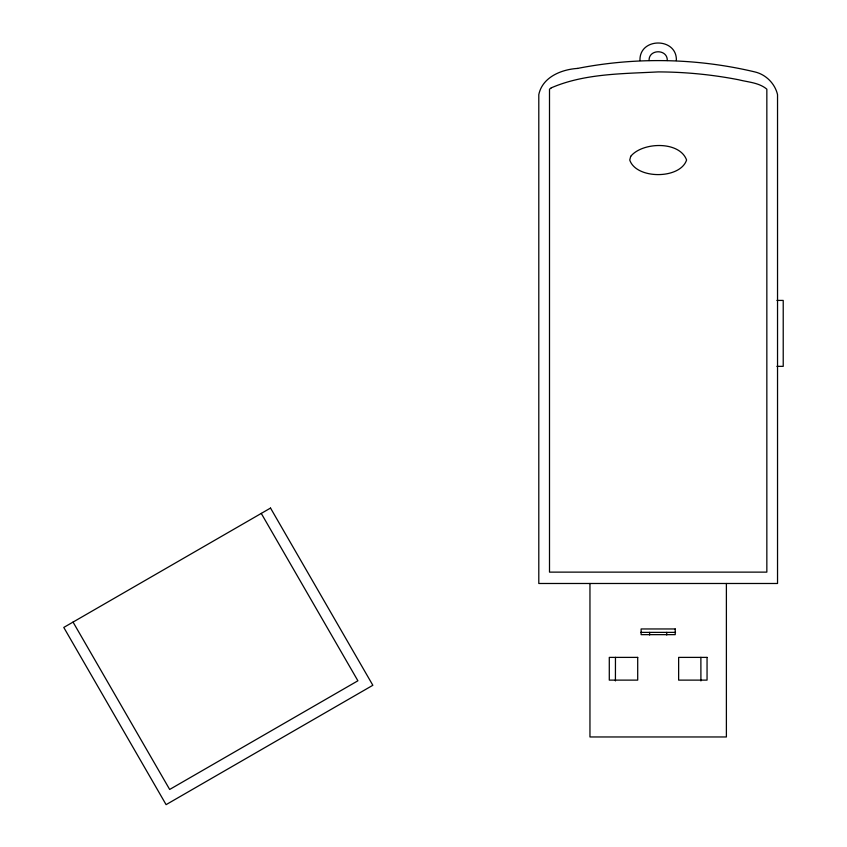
<?xml version="1.0" encoding="UTF-8"?>
<svg xmlns="http://www.w3.org/2000/svg" width="847" height="847" viewBox="0 0 847 847"><rect width="100%" height="100%" fill="white"/><g stroke="black" fill="none" stroke-linecap="round" stroke-linejoin="round"><path stroke-width="1.27" d="M615.42 680.924L615.462 657.346M649.607 635.006L649.617 632.381M639.983 60.539C639.093 37.173 677.24 37.173 676.361 60.539M649.077 60.539C648.633 48.861 667.711 48.861 667.267 60.539M577.538 68.427C561.434 69.454 542.398 77.066 538.798 94.642L538.798 583.488L777.535 583.488L777.535 94.642C774.994 83.588 765.857 74.462 754.804 71.91C696.816 58.104 635.906 56.908 577.421 68.448M776.911 300.42L783.221 300.42L783.221 366.349L776.911 366.349M640.819 632.381L675.525 632.381M261.268 513.409L357.9 680.787L169.675 789.457L73.043 622.079M700.882 657.346L700.914 680.924M666.727 632.381L666.737 635.006M726.387 583.488L726.387 736.964L589.957 736.964L589.957 583.488M630.719 156.335L629.745 160.009C636.171 179.458 680.173 179.458 686.589 160.009C679.516 140.676 642.375 141.957 630.719 156.335M551.291 87.834L549.502 89.179L549.502 572.127L766.842 572.127L766.842 89.179C759.039 82.583 748.261 82.212 738.806 79.798C712.253 74.61 685.223 71.974 658.172 71.91C622.619 73.795 584.388 73.467 551.291 87.834M270.532 508.062L63.779 627.436L166.097 804.65L372.849 685.276L270.532 508.062M675.228 628.961L641.115 628.961L641.115 634.647L675.228 634.647L675.228 628.961M637.706 657.388L609.289 657.388L609.289 680.12L637.706 680.12L637.706 657.388M707.054 657.388L678.638 657.388L678.638 680.12L707.054 680.12L707.054 657.388"/></g></svg>
